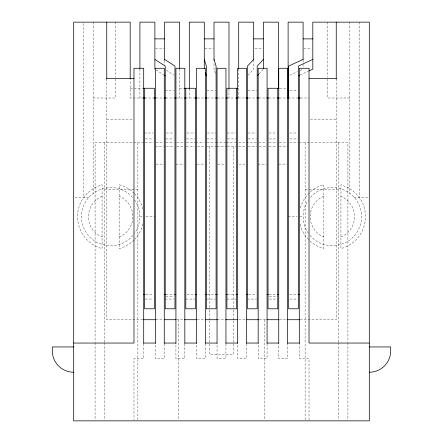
<?xml version="1.0" encoding="UTF-8"?>
<svg xmlns="http://www.w3.org/2000/svg" width="443" height="443" viewBox="0 0 443 443"><rect width="100%" height="100%" fill="white"/><g stroke="black" fill="none" stroke-linecap="round" stroke-linejoin="round"><path stroke-width="0.33" stroke-dasharray="2.21 1.66" d="M247.919 75.343L253.689 69.125L253.689 60.049M258.978 73.909L263.413 69.125M289.805 75.26L297.652 71.633M300.072 70.52L303.09 69.125M300.132 74.983L308.588 71.079M102.078 196.387L99.553 197.434L94.963 200.956L91.441 205.552A22.172 22.172 0 0 0 99.553 235.842L102.078 236.889M119.206 236.889L121.731 235.842A22.172 22.172 0 0 0 121.731 197.434L119.206 196.387M323.794 196.387L321.269 197.434A22.172 22.172 0 0 0 321.269 235.842L323.794 236.889M340.922 236.889L343.447 235.842A22.172 22.172 0 0 0 351.559 205.552L348.037 200.956L343.447 197.434L340.922 196.387M155.537 48.603L163.965 48.603M204.937 48.603L213.365 48.603M254.985 48.603L262.765 48.603M303.737 48.603L311.518 48.603M130.187 88.273L142.674 88.273M179.587 88.273L184.127 88.273M279.683 88.273L288.111 88.273M165.239 90.222L173.667 90.222M207.008 90.222L215.436 90.222M248.124 90.222L256.552 90.222M289.894 90.222L297.674 90.222M93.141 98.003L115.213 98.003L115.213 78.001M143.056 98.003L130.187 98.003L130.187 79.38M144.678 98.003L153.71 98.003M156.058 98.003L163.583 98.003M165.804 98.003L174.11 98.003M176.619 98.003L184.138 98.003M185.512 98.003L194.433 98.003M197.633 98.003L204.55 98.003M207.318 98.003L215.68 98.003M217.696 98.003L225.996 98.003M227.32 98.003L236.119 98.003M238.45 98.003L245.367 98.003M248.567 98.003L256.436 98.003M258.862 98.003L266.381 98.003M268.89 98.003L277.196 98.003M279.417 98.003L286.942 98.003M288.31 98.003L297.259 98.003M300.592 98.003L309.02 98.003M349.859 98.003L327.787 98.003L327.787 78.001M106.752 119.394L132.618 119.394M310.382 119.394L336.248 119.394M144.39 133.011L153.317 133.011M166.324 133.011L173.877 133.011M186.885 133.011L195.119 133.011M207.446 133.011L215.68 133.011M227.32 133.011L235.554 133.011M247.881 133.011L256.115 133.011M269.123 133.011L276.676 133.011M289.683 133.011L297.236 133.011M145.326 138.93L153.106 138.93M165.887 138.93L173.667 138.93M186.448 138.93L194.876 138.93M207.008 138.93L215.436 138.93M227.564 138.93L235.992 138.93M248.124 138.93L256.552 138.93M269.333 138.93L277.113 138.93M289.894 138.93L297.674 138.93M143.704 142.735L95.084 142.735L95.084 341.979M145.326 142.735L153.317 142.735M155.842 142.735L163.583 142.735M165.887 142.735L173.877 142.735M176.574 142.735L184.177 142.735M186.448 142.735L195.236 142.735M195.928 142.735L204.223 142.735M206.986 142.735L215.68 142.735M215.968 142.735L225.947 142.735M226.34 142.735L236.014 142.735M238.777 142.735L245.821 142.735M246.38 142.735L256.552 142.735M258.823 142.735L266.426 142.735M269.123 142.735L277.113 142.735M279.417 142.735L287.158 142.735M289.683 142.735L297.674 142.735M299.296 142.735L347.916 142.735L347.916 341.979M155.377 146.622L163.644 146.622M166.402 146.622L173.988 146.622M176.746 146.622L183.635 146.622M186.392 146.622L194.665 146.622M197.423 146.622L204.317 146.622M207.075 146.622L216.693 146.622M217.352 146.622L226.993 146.622M227.337 146.622L235.925 146.622M238.683 146.622L245.577 146.622M248.335 146.622L256.608 146.622M259.365 146.622L266.254 146.622M269.012 146.622L276.598 146.622M279.356 146.622L287.623 146.622M156.058 164.126L164.264 164.126M175.932 164.126L184.138 164.126M197.179 164.126L205.386 164.126M217.74 164.126L225.26 164.126M238.982 164.126L245.821 164.126M258.175 164.126L266.381 164.126M278.736 164.126L286.942 164.126M104.808 189.41L137.873 189.41M305.127 189.41L338.192 189.41M74.983 197.19L89.109 197.19M353.891 197.19L368.017 197.19M139.816 216.638L143.2 216.638M145.902 216.638L154.696 216.638M288.304 216.638L297.098 216.638M299.8 216.638L303.184 216.638M145.764 294.434L153.317 294.434M165.887 294.401L173.877 294.434M186.885 294.434L194.433 294.434M207.446 294.434L215.68 294.434M227.32 294.434L235.554 294.434M248.567 294.434L256.115 294.434M269.123 294.434L276.676 294.434M289.683 294.434L297.236 294.434M165.887 296.223L173.667 296.223M269.333 296.223L277.113 296.223M145.326 299.064L153.106 299.064M165.239 299.064L173.667 299.064M185.8 299.064L194.876 299.064M206.36 299.064L215.436 299.064M226.916 299.064L235.992 299.064M247.476 299.064L256.552 299.064M269.333 299.064L277.113 299.064M289.894 299.064L297.674 299.064M142.735 319.719L106.752 319.719L106.752 78.893M155.881 319.719L163.489 319.719M176.635 319.719L183.546 319.719M197.345 319.719L204.245 319.719M217.358 319.719L225.642 319.719M238.755 319.719L245.655 319.719M259.454 319.719L266.365 319.719M279.511 319.719L287.119 319.719M300.265 319.719L336.248 319.719L336.248 78.893M166.335 70.238L173.811 75.077M156.036 69.867L163.511 74.706M215.331 73.383L214.013 69.125L214.013 62.28M359.589 22.15L359.589 197.19M349.859 22.15L349.859 193.613M347.916 342.672L347.916 420.158M338.192 142.735L338.192 342.09M338.192 342.672L338.192 420.158M327.787 22.15L327.787 77.315M309.02 420.158L309.02 358.614L299.296 358.614L299.296 343.054M305.127 142.735L305.127 420.85M303.09 60.049L303.09 67.829M287.623 343.054L287.623 358.614L278.736 358.614L278.736 343.729M267.068 343.729L267.068 358.614L258.175 358.614L258.175 343.729M264.288 319.719L264.288 420.163M246.507 343.729L246.507 358.614L237.614 358.614L237.614 343.729M238.711 69.042L238.711 98.003M233.168 146.622L233.168 309.092M233.168 309.784L233.168 320.156M233.168 320.848L233.168 354.727L209.832 354.727L209.832 320.848M228.987 88.927L228.987 98.003M225.947 343.729L225.947 358.614L217.053 358.614L217.053 343.729M209.832 146.622L209.832 309.092M209.832 309.784L209.832 320.156M205.386 343.729L205.386 358.614L196.493 358.614L196.493 343.729M189.311 88.927L189.311 98.003M184.825 343.729L184.825 358.614L175.932 358.614L175.932 343.729M179.587 69.042L179.587 98.003M178.712 319.719L178.712 420.163M164.613 60.697L164.613 65.021M164.264 343.729L164.264 358.614L155.377 358.614L155.377 343.729M143.704 343.729L143.704 358.614L133.98 358.614L133.98 420.158M139.91 69.042L139.91 98.003M137.873 142.735L137.873 420.163M115.213 22.15L115.213 77.315M104.808 142.735L104.808 342.09M104.808 342.672L104.808 420.158M95.084 342.672L95.084 420.158M93.141 22.15L93.141 193.613M83.411 23.534L83.411 197.19M310.017 235.394A29.172 29.172 0 0 0 317.769 241.9C326.751 246.889 337.965 246.889 346.947 241.9A29.172 29.172 0 0 0 357.623 202.052C349.898 188.48 331.242 183.48 317.769 191.37A29.172 29.172 0 0 0 310.017 197.883M308.455 233.367A29.172 29.172 0 0 1 308.455 199.909M134.545 199.909A29.172 29.172 0 0 1 134.545 233.367M132.983 235.394A29.172 29.172 0 0 1 125.231 241.9C116.249 246.889 105.035 246.889 96.053 241.9A29.172 29.172 0 0 1 85.377 202.052C93.102 188.48 111.758 183.48 125.231 191.37A29.172 29.172 0 0 1 132.983 197.883M142.928 223.92A33.098 33.098 0 0 1 134.506 239.569M134.046 240.04A33.098 33.098 0 0 1 119.206 248.606L119.206 184.67A33.098 33.098 0 0 1 134.046 193.237M134.506 193.707A33.098 33.098 0 0 1 142.928 209.356M309.912 240.959A33.098 33.098 0 0 0 323.794 248.606L323.794 184.67A33.098 33.098 0 0 0 300.072 209.356M308.494 239.569A33.098 33.098 0 0 1 300.072 223.92M87.238 193.237L81.977 200.092A33.098 33.098 0 0 0 102.078 248.606L102.078 184.67L94.093 187.976L87.238 193.237M348.907 187.976L340.922 184.67L340.922 248.606A33.098 33.098 0 0 0 361.023 200.092L355.762 193.237L348.907 187.976"/><path stroke-width="0.66" d="M253.689 59.401L247.476 66.096L247.476 308.788L257.2 308.788L257.2 66.096L263.413 59.401M257.2 75.819L258.535 74.385M303.09 59.401L288.598 66.096L288.598 308.788L298.322 308.788L298.322 66.096L312.813 59.401M298.322 75.819L299.529 75.26M309.192 70.797L312.813 69.125L312.813 22.15L369.312 22.15L369.312 420.85L73.688 420.85L73.688 22.15L130.187 22.15L130.187 78.693M154.889 38.873L164.613 38.873M204.289 38.873L214.013 38.873M253.689 38.873L263.413 38.873M303.09 38.873L312.813 38.873M106.752 78.511L133.98 78.511M309.02 78.511L336.248 78.511M143.299 88.273L154.402 88.273L154.402 308.788L144.678 308.788L144.678 88.273M184.415 88.273L195.524 88.273L195.524 308.788L185.8 308.788L185.8 88.273M237.415 88.273L226.916 88.273L226.916 308.788L236.64 308.788L236.64 88.273M279.14 88.273L268.037 88.273L268.037 308.788L277.761 308.788L277.761 88.273M143.299 98.003L145.077 98.003M154.042 98.003L155.427 98.003M164.264 98.003L165.804 98.003M174.564 98.003L176.181 98.003M184.415 98.003L185.8 98.003M194.865 98.003L196.941 98.003M205.242 98.003L206.759 98.003M215.619 98.003L217.053 98.003M225.947 98.003L227.381 98.003M236.241 98.003L237.614 98.003M246.059 98.003L248.135 98.003M257.128 98.003L258.513 98.003M266.819 98.003L268.436 98.003M277.362 98.003L279.14 98.003M287.573 98.003L288.958 98.003M297.923 98.003L300.027 98.003M143.704 294.434L145.077 294.434M164.264 294.434L165.638 294.434M174.564 294.434L175.932 294.434M195.119 294.434L196.493 294.434M205.386 294.434L206.759 294.434M215.68 294.434L217.053 294.434M225.947 294.434L227.32 294.434M236.241 294.434L237.614 294.434M246.507 294.434L247.881 294.434M267.068 294.434L268.436 294.434M277.362 294.434L278.736 294.434M297.923 294.434L299.296 294.434M143.316 319.719L155.881 319.719M164.181 319.719L175.987 319.719M184.233 319.719L196.653 319.719M205.63 319.719L217.358 319.719M225.642 319.719L237.37 319.719M246.347 319.719L258.767 319.719M267.013 319.719L278.819 319.719M287.119 319.719L299.684 319.719M73.688 343.054L133.98 343.054L133.98 68.283L143.704 68.283L143.704 343.391M143.704 343.054L155.377 343.054M164.264 343.054L175.932 343.054M184.825 343.054L196.493 343.054M205.386 343.054L217.053 343.054M225.947 343.054L237.614 343.054M246.507 343.054L258.175 343.054M267.068 343.054L278.736 343.054M287.623 343.054L299.296 343.054M369.312 343.054L309.02 343.054L309.02 68.283L299.296 68.283L299.296 343.386M73.688 346.947L52.296 346.947L52.296 350.834A21.391 21.391 0 0 0 73.688 372.231M369.312 346.947L390.704 346.947L390.704 350.834A21.391 21.391 0 0 1 369.312 372.231M164.613 59.401L174.963 66.096L174.963 308.788L165.239 308.788L165.239 66.096L154.889 59.401M164.087 75.077L165.239 75.819M214.013 59.401L216.084 66.096L216.084 308.788L206.36 308.788L206.36 66.096L204.289 59.401M205.419 72.774L206.36 75.819M336.248 22.15L336.248 78.893M303.09 59.545L303.09 22.15L288.111 22.15L288.111 98.003M287.623 343.386L287.623 68.283L278.736 68.283L278.736 343.386M278.387 88.345L278.387 22.15L263.413 22.15L263.413 68.438M267.068 343.386L267.068 68.283L258.175 68.283L258.175 343.386M253.689 59.545L253.689 22.15L238.711 22.15L238.711 68.349M246.507 343.386L246.507 68.283L237.614 68.283L237.614 343.386M228.987 88.345L228.987 22.15L214.013 22.15L214.013 60.231M225.947 343.386L225.947 68.283L217.053 68.283L217.053 343.386M205.386 343.386L205.386 68.283L196.493 68.283L196.493 343.386M204.289 68.438L204.289 22.15L189.311 22.15L189.311 88.345M184.825 343.386L184.825 68.283L175.932 68.283L175.932 343.386M179.587 68.349L179.587 22.15L164.613 22.15L164.613 60.231M164.264 343.386L164.264 68.283L155.377 68.283L155.377 343.386M154.889 69.125L154.889 22.15L139.91 22.15L139.91 68.349M106.752 22.15L106.752 78.893"/></g></svg>
